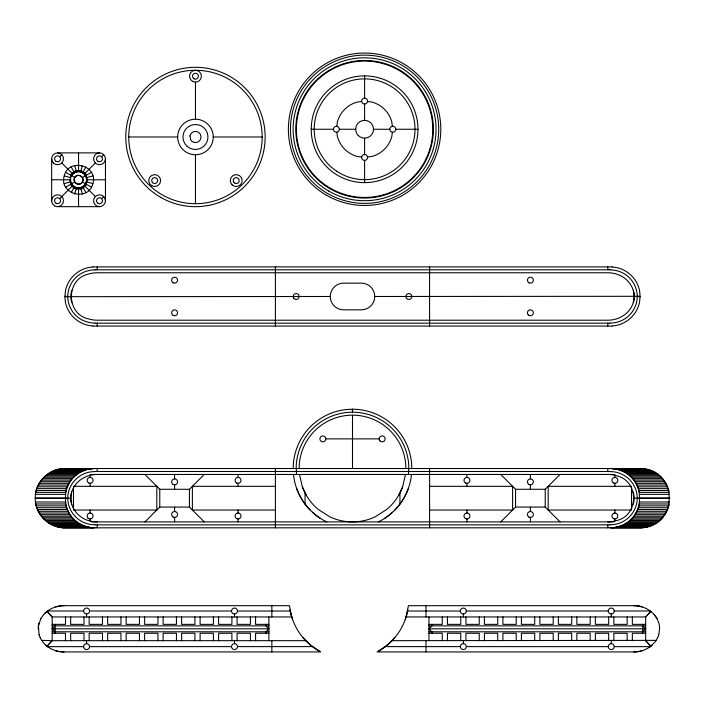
<?xml version="1.0" encoding="UTF-8"?>
<svg xmlns="http://www.w3.org/2000/svg" width="705" height="705" viewBox="0 0 705 705"><rect width="100%" height="100%" fill="white"/><g stroke="black" fill="none" stroke-linecap="round" stroke-linejoin="round"><path stroke-width="1.06" d="M78.555 152.879L78.563 171.324M271.848 651.94L271.857 640.678M425.987 605.692L425.979 616.954M78.555 206.671L78.563 188.226M411.799 468.525A59.299 59.299 0 0 0 357.673 409.446L352.632 409.226L352.5 412.187A56.338 56.338 0 0 0 296.162 468.525M35.25 497.977C34.968 482.079 49.403 468.146 65.212 468.525L639.788 468.525C679.003 468.464 679.003 527.886 639.788 527.825L65.212 527.825C49.262 528.212 34.748 514.024 35.25 497.977L70.826 498.179A21.529 21.529 0 0 1 71.725 492.037C74.06 484.106 80.908 478.043 88.724 475.716A29.072 29.072 0 0 1 97.202 474.456M92.954 325.992A29.892 29.892 0 0 1 65.398 302.295L64.904 296.294L65.468 290.698A29.892 29.892 0 0 1 92.954 266.975M94.858 468.525C55.642 468.464 55.642 527.886 94.858 527.825M612.046 266.975A29.892 29.892 0 0 1 639.602 290.68L640.096 296.682L639.532 302.278A29.892 29.892 0 0 1 612.046 325.992M610.142 527.825C649.358 527.886 649.358 468.464 610.142 468.525M39.083 634.8L38.431 625.767L40.872 618.558M97.202 521.894A29.072 29.072 0 0 1 88.724 520.642C76.775 517.444 67.75 504.331 71.725 492.037M607.798 474.456A29.072 29.072 0 0 1 616.276 475.716C639.338 480.475 639.347 515.884 616.276 520.634A29.072 29.072 0 0 1 607.798 521.894M76.334 188.861L76.448 187.645C69.804 185.953 69.284 177.889 72.492 172.901C76.378 168.883 83.137 170.143 86.222 174.505L85.622 175.695L86.715 179.775L84.635 186.64C80.74 190.658 73.99 189.407 70.897 185.036L71.496 183.846A8.152 8.152 0 0 0 85.622 183.846L86.222 185.036L84.635 186.64L84.327 185.538L85.622 183.846M71.496 175.695A8.152 8.152 0 0 1 85.622 175.695L82.635 172.707L80.67 171.897L80.784 170.68L74.483 172.707L71.496 175.695L70.897 174.505L72.492 172.901L72.791 174.003M38.211 628.816L38.211 628.789A20.93 20.93 0 0 1 39.092 622.832M303.035 637.664L310.42 645.049L320.722 651.94L63.996 651.94C54.259 652.046 44.318 646.644 40.176 637.637M43.543 614.734C48.548 608.856 56.338 605.683 64.005 605.692L289.429 605.692L291.782 616.954L52.179 616.954L46.997 611.402L52.179 616.954L52.179 640.678L46.997 646.212L45.763 645.145M64.234 175.95C58.63 194.157 88.663 202.185 92.884 183.6C98.497 165.393 68.456 157.365 64.234 175.95L70.394 177.59L71.848 174.761M72.368 185.468L70.394 181.96L70.394 177.59M91.403 187.178L85.878 183.996L87.015 179.775L85.878 175.545L91.394 172.355M336.814 126.345L337.387 121.965A28.165 28.165 0 0 1 357.303 102.049L361.683 101.476M392.377 132.17L391.804 136.55A28.165 28.165 0 0 1 371.887 156.466L367.508 157.039M405.498 474.456L402.652 486.776L398.722 495.21M408.486 474.456L408.706 468.525M657.668 637.637L655.28 641.665L650.847 646.203L645.657 640.678L645.657 616.954L650.838 611.402L645.657 616.954L406.054 616.954L408.415 605.692L633.839 605.692C641.515 605.683 649.279 608.856 654.302 614.734M74.263 188.006L74.483 186.834M82.635 172.707L82.855 171.535M633.275 302.63C637.25 290.337 628.226 277.215 616.276 274.025A29.072 29.072 0 0 0 607.798 272.764L97.202 272.764A29.072 29.072 0 0 0 88.724 274.025C65.662 278.783 65.653 314.192 88.724 318.951A29.072 29.072 0 0 0 97.202 320.202L607.798 320.202A29.072 29.072 0 0 0 616.276 318.951C624.084 316.615 630.94 310.561 633.275 302.63A21.529 21.529 0 0 0 633.275 290.301M658.752 634.8L659.624 628.789A20.93 20.93 0 0 0 658.752 622.806L656.972 618.558M74.73 194.095L76.105 188.958M81.022 170.584L82.388 165.455M72.791 185.538L72.492 186.64L71.496 183.846M84.327 174.003L84.635 172.901L85.622 175.695L85.323 175.307M378.285 521.894C396.589 513.249 409.623 494.61 411.473 474.456L411.429 474.844M405.208 619.651L406.776 614.672M658.752 634.773L657.668 637.664M71.161 192.624L74.333 187.089M82.785 172.452L85.966 166.935M40.872 618.585L43.543 614.707M75.409 176.629C70.711 181.114 79.295 187.697 82.414 181.996C85.446 177.166 77.365 172.487 74.712 177.545L65.715 172.373M81.692 182.921L82.406 181.996L85.878 183.996A8.451 8.451 0 0 0 85.878 175.545L82.414 177.545M652.072 645.172C647.19 649.552 640.448 651.966 633.839 651.94L377.122 651.94L387.424 645.049L394.8 637.664M391.266 641.515L392.042 640.678L656.179 640.378M306.569 641.515L305.794 640.678L52.179 640.678L46.988 646.203L48.301 647.164M72.589 185.75L59.678 198.643M84.538 173.8L95.325 162.996M59.678 156.713L61.776 154.615M101.617 156.713L103.714 154.615M101.617 198.643L103.714 196.545M144.948 521.894L159.771 507.071L189.425 507.071L204.247 521.894M144.948 474.456L159.771 489.279L189.425 489.279L204.247 474.456M55.149 631.786L52.179 628.816L55.149 625.855M265.926 624.366L265.926 625.855L268.896 628.816L265.926 631.786L265.926 633.266M500.753 521.894L515.575 507.071L545.229 507.071L560.052 521.894M500.753 474.456L515.575 489.279L545.229 489.279L560.052 474.456M431.909 633.266L431.909 631.786L428.948 628.816L431.909 625.855L431.909 624.366M642.696 631.786L645.657 628.816L642.696 625.855M44.609 613.57L46.997 611.402M80.67 187.645L80.784 188.861L78.563 187.927L78.563 189.151L76.448 187.645L80.67 187.645L84.327 185.538M46.988 611.429L48.301 610.468M649.543 647.164L650.847 646.203L645.657 640.678M65.724 187.195L74.712 181.996M64.243 183.626L70.394 181.96M86.724 177.59L92.875 175.933M64.904 296.682L330.266 296.488A13.342 13.342 0 0 0 343.608 309.83L361.392 309.83A13.342 13.342 0 0 0 374.734 296.488L640.096 296.294M67.856 498.179L35.25 498.373M633.275 492.037A21.529 21.529 0 0 1 634.174 498.179L669.75 497.977M352.632 409.226L347.327 409.446A59.299 59.299 0 0 0 293.201 468.525M92.945 266.895L612.055 266.895M612.055 326.071L92.945 326.071M70.403 179.775L51.659 179.775M311.222 129.253L333.465 129.253A2.961 2.961 0 0 1 336.426 126.292L337.193 126.389A2.961 2.961 0 0 1 337.193 132.117L336.426 132.223A2.961 2.961 0 0 1 333.465 129.253M339.396 129.253L355.699 129.253M373.491 129.253L389.803 129.253M395.725 129.253A2.961 2.961 0 0 0 392.764 126.292L391.998 126.389A2.961 2.961 0 0 0 391.998 132.117L392.764 132.223A2.961 2.961 0 0 0 395.725 129.253L417.968 129.253A53.368 53.368 0 0 0 337.915 83.04A53.368 53.368 0 0 0 337.915 175.475A53.368 53.368 0 0 0 417.968 129.253M128.751 136.99L177.669 136.99M213.245 136.99A17.792 17.792 0 0 0 186.561 121.586A17.792 17.792 0 0 0 186.561 152.395A17.792 17.792 0 0 0 213.245 136.99L262.172 136.99A66.711 66.711 0 0 0 162.106 79.216A66.711 66.711 0 0 0 162.106 194.765A66.711 66.711 0 0 0 262.172 136.99M57.581 152.879L99.52 152.879M86.715 179.775L105.45 179.775M57.581 206.671L99.52 206.671M94.911 269.804L610.089 269.804M94.911 323.172L610.089 323.172M325.816 438.88A2.961 2.961 0 0 0 321.365 436.307A2.961 2.961 0 0 0 321.365 441.445A2.961 2.961 0 0 0 325.816 438.88L379.184 438.88M63.3 468.587L92.945 468.587M612.055 468.587L641.7 468.587M61.344 468.781L90.998 468.781M614.002 468.781L643.656 468.781M59.414 469.089L89.059 469.089M615.941 469.089L645.586 469.089M57.502 469.53L87.147 469.53M617.853 469.53L647.498 469.53M55.624 470.094L85.27 470.094M619.73 470.094L649.375 470.094M53.783 470.773L83.437 470.773M621.563 470.773L651.217 470.773M94.911 471.495L610.089 471.495M51.994 471.575L81.648 471.575M623.352 471.575L653.006 471.575M50.267 472.491L79.912 472.491M625.088 472.491L654.734 472.491M48.601 473.513L78.246 473.513M626.754 473.513L656.399 473.513M91.712 474.456L613.288 474.456M46.997 474.641L76.651 474.641M628.349 474.641L658.003 474.641M45.481 475.866L75.135 475.866M629.865 475.866L659.519 475.866M44.045 477.197L73.699 477.197M631.301 477.197L660.955 477.197M42.705 478.607L72.351 478.607M632.649 478.607L662.295 478.607M41.454 480.114L71.108 480.114M633.892 480.114L663.546 480.114M40.308 481.691L69.962 481.691M635.038 481.691L664.692 481.691M39.269 483.339L68.923 483.339M636.077 483.339L665.731 483.339M38.343 485.049L67.997 485.049M637.003 485.049L666.657 485.049M275.408 486.318L192.386 486.318L192.386 510.032L275.408 510.032M429.592 486.318L512.614 486.318L512.614 510.032L429.592 510.032M37.532 486.82L67.186 486.82M637.813 486.82L667.468 486.82M36.836 488.635L66.49 488.635M638.51 488.635L668.164 488.635M36.263 490.495L65.917 490.495M639.082 490.495L668.737 490.495M35.488 494.346L65.142 494.346M639.858 494.346L669.512 494.346M669.75 498.373L637.144 498.179M35.488 502.004L65.142 502.004M639.858 502.004L669.512 502.004M36.263 505.864L65.917 505.864M639.082 505.864L668.737 505.864M36.836 507.723L66.49 507.723M638.51 507.723L668.164 507.723M37.532 509.539L67.186 509.539M637.813 509.539L667.468 509.539M73.487 510.032L156.81 510.032L156.81 486.318L73.487 486.318L73.487 508.957M631.513 510.032L548.19 510.032L548.19 486.318L631.513 486.318L631.513 508.957M38.343 511.301L67.997 511.301M637.003 511.301L666.657 511.301M39.269 513.02L68.923 513.02M636.077 513.02L665.731 513.02M40.308 514.668L69.962 514.668M635.038 514.668L664.692 514.668M41.454 516.245L71.108 516.245M633.892 516.245L663.546 516.245M42.705 517.743L72.351 517.743M632.649 517.743L662.295 517.743M44.045 519.153L73.699 519.153M631.301 519.153L660.955 519.153M45.481 520.484L75.135 520.484M629.865 520.484L659.519 520.484M46.997 521.709L76.651 521.709M628.349 521.709L658.003 521.709M91.227 521.894L613.773 521.894M48.601 522.837L78.246 522.837M626.754 522.837L656.399 522.837M50.267 523.868L79.912 523.868M625.088 523.868L654.734 523.868M51.994 524.776L81.648 524.776M623.352 524.776L653.006 524.776M94.911 524.864L610.089 524.864M53.783 525.577L83.437 525.577M621.563 525.577L651.217 525.577M55.624 526.256L85.27 526.256M619.73 526.256L649.375 526.256M57.502 526.82L87.147 526.82M617.853 526.82L647.498 526.82M59.414 527.261L89.059 527.261M615.941 527.261L645.586 527.261M61.344 527.578L90.998 527.578M614.002 527.578L643.656 527.578M63.3 527.763L92.945 527.763M612.055 527.763L641.7 527.763M47.596 610.979L83.613 610.988M89.544 610.988A2.961 2.961 0 0 1 85.094 613.562A2.961 2.961 0 0 1 85.094 608.424A2.961 2.961 0 0 1 89.544 610.988L231.531 611.024M237.462 611.024A2.961 2.961 0 0 1 233.02 613.588A2.961 2.961 0 0 1 233.02 608.45A2.961 2.961 0 0 1 237.462 611.024L290.257 611.024M407.587 611.024L460.374 611.024M466.305 611.024A2.961 2.961 0 0 0 461.854 608.45A2.961 2.961 0 0 0 461.854 613.588A2.961 2.961 0 0 0 466.305 611.024L608.3 610.988M614.231 610.988A2.961 2.961 0 0 0 609.781 608.424A2.961 2.961 0 0 0 609.781 613.562A2.961 2.961 0 0 0 614.231 610.988L650.248 610.979M52.179 624.366L65.494 624.366L65.494 616.954M268.896 624.366L255.571 624.366L255.571 616.954M428.948 624.366L442.264 624.366L442.264 616.954M645.657 624.366L632.341 624.366L632.341 616.954M52.179 625.855L268.896 625.855M428.948 625.855L645.657 625.855M52.179 628.816L268.896 628.816M428.948 628.816L645.657 628.816M52.179 631.786L268.896 631.786M428.948 631.786L645.657 631.786M52.179 633.266L65.494 633.266L65.494 640.678M268.896 633.266L255.571 633.266L255.571 640.678M428.948 633.266L442.264 633.266L442.264 640.678M645.657 633.266L632.341 633.266L632.341 640.678M47.596 646.652L83.613 646.644M650.248 646.652L614.231 646.644A2.961 2.961 0 0 1 609.781 649.208A2.961 2.961 0 0 1 609.781 644.079A2.961 2.961 0 0 1 614.231 646.644M89.544 646.644A2.961 2.961 0 0 0 85.094 644.079A2.961 2.961 0 0 0 85.094 649.208A2.961 2.961 0 0 0 89.544 646.644L231.531 646.617M237.462 646.617A2.961 2.961 0 0 0 233.02 644.044A2.961 2.961 0 0 0 233.02 649.182A2.961 2.961 0 0 0 237.462 646.617L312.447 646.608M385.388 646.608L460.374 646.617M466.305 646.617A2.961 2.961 0 0 0 461.854 644.044A2.961 2.961 0 0 0 461.854 649.182A2.961 2.961 0 0 0 466.305 646.617L608.3 646.644M41.666 640.351L52.179 640.678M637.144 296.488L640.096 296.682M64.904 296.294L67.856 296.488M367.508 101.476L371.887 102.049A28.165 28.165 0 0 1 391.804 121.965L392.377 126.345M361.683 157.039L357.303 156.466A28.165 28.165 0 0 1 337.387 136.55L336.814 132.17M80.67 171.897L78.563 171.615L78.563 170.39L76.448 171.897L76.334 170.68M638.871 606.133L640.51 606.476M86.724 181.96L92.884 183.6M326.715 521.894C308.411 513.249 295.377 494.61 293.527 474.456L293.571 474.844M649.543 610.468L650.838 611.402M72.589 173.8L61.776 162.996M84.538 185.75L95.325 196.545M654.302 614.707L656.972 618.585M655.28 615.967L656.179 617.254M71.143 166.944L74.333 172.452M82.785 187.089L85.984 192.606M306.278 495.21L302.348 486.776L299.502 474.456M40.176 637.664L39.092 634.773M291.068 614.672L292.637 619.651M74.712 165.455L76.096 170.584M81.022 188.958L82.406 194.095M82.635 186.834L82.855 188.006M74.263 171.535L74.483 172.707M296.514 474.456L296.294 468.525M352.368 409.226L352.5 412.187A56.338 56.338 0 0 1 408.838 468.525M425.987 651.94L425.979 640.678M271.848 605.692L271.857 616.954M642.696 624.366L642.696 633.266M627.168 616.954L627.168 624.366L613.852 624.366L613.852 616.954M627.168 640.678L627.168 633.266L613.852 633.266L613.852 640.678M614.875 474.456L614.875 477.382M614.875 483.313L614.875 486.318M614.875 510.032L614.875 513.037M614.875 518.968L614.875 520.916M611.261 613.958L611.261 616.954M611.261 640.678L611.261 643.674M608.679 616.954L608.679 624.366L595.364 624.366L595.364 616.954M608.679 640.678L608.679 633.266L595.364 633.266L595.364 640.678M607.798 266.834L607.798 269.804M607.798 323.172L607.798 326.133M607.798 468.525L607.798 471.495M607.798 524.864L607.798 527.825M590.191 616.954L590.191 624.366L576.866 624.366L576.866 616.954M590.191 640.678L590.191 633.266L576.866 633.266L576.866 640.678M571.693 616.954L571.693 624.366L558.378 624.366L558.378 616.954M571.693 640.678L571.693 633.266L558.378 633.266L558.378 640.678M553.205 616.954L553.205 624.366L539.889 624.366L539.889 616.954M553.205 640.678L553.205 633.266L539.889 633.266L539.889 640.678M545.229 489.279L545.229 507.071M534.716 616.954L534.716 624.366L521.4 624.366L521.4 616.954M534.716 640.678L534.716 633.266L521.4 633.266L521.4 640.678M530.398 474.456L530.398 478.907M530.398 484.837L530.398 489.279M530.398 507.071L530.398 511.522M530.398 517.452L530.398 521.894M516.227 616.954L516.227 624.366L502.912 624.366L502.912 616.954M516.227 640.678L516.227 633.266L502.912 633.266L502.912 640.678M515.575 489.279L515.575 507.071M497.739 616.954L497.739 624.366L484.414 624.366L484.414 616.954M497.739 640.678L497.739 633.266L484.414 633.266L484.414 640.678M479.241 616.954L479.241 624.366L465.926 624.366L465.926 616.954M479.241 640.678L479.241 633.266L465.926 633.266L465.926 640.678M466.948 474.456L466.948 477.382M466.948 483.313L466.948 486.318M466.948 510.032L466.948 513.011M466.948 518.942L466.948 521.894M463.344 613.985L463.344 616.954M463.344 640.678L463.344 643.647M460.753 616.954L460.753 624.366L447.437 624.366L447.437 616.954M460.753 640.678L460.753 633.266L447.437 633.266L447.437 640.678M429.592 266.834L429.592 326.133M429.592 468.525L429.592 527.825M428.948 616.954L428.948 640.678M399.938 492.865L399.938 504.022M364.6 75.884L364.6 98.127A2.961 2.961 0 0 1 367.561 101.088L367.464 101.855A2.961 2.961 0 0 1 361.736 101.855L361.63 101.088A2.961 2.961 0 0 1 364.6 98.127M364.6 104.058L364.6 120.361M364.6 138.154L364.6 154.457M364.6 160.387A2.961 2.961 0 0 0 367.561 157.426L367.464 156.66A2.961 2.961 0 0 0 361.736 156.66L361.63 157.426A2.961 2.961 0 0 0 364.6 160.387L364.6 182.63M299.132 468.525A53.368 53.368 0 0 1 352.5 415.157L352.5 468.525M305.062 492.865L305.062 504.022M275.408 266.834L275.408 326.133M275.408 468.525L275.408 527.825M268.896 616.954L268.896 640.678M250.407 616.954L250.407 624.366L237.083 624.366L237.083 616.954M250.407 640.678L250.407 633.266L237.083 633.266L237.083 640.678M238.052 474.456L238.052 477.417M238.052 483.348L238.052 486.318M238.052 510.032L238.052 513.011M238.052 518.942L238.052 521.894M234.501 613.985L234.501 616.954M234.501 640.678L234.501 643.647M231.91 616.954L231.91 624.366L218.594 624.366L218.594 616.954M231.91 640.678L231.91 633.266L218.594 633.266L218.594 640.678M213.421 616.954L213.421 624.366L200.105 624.366L200.105 616.954M213.421 640.678L213.421 633.266L200.105 633.266L200.105 640.678M195.461 82.141L195.461 119.198M195.461 154.783L195.461 203.701M194.932 616.954L194.932 624.366L181.617 624.366L181.617 616.954M194.932 640.678L194.932 633.266L181.617 633.266L181.617 640.678M189.425 489.279L189.425 507.071M176.444 616.954L176.444 624.366L163.119 624.366L163.119 616.954M176.444 640.678L176.444 633.266L163.119 633.266L163.119 640.678M174.602 474.456L174.602 478.907M174.602 484.837L174.602 489.279M174.602 507.071L174.602 511.522M174.602 517.452L174.602 521.894M159.771 489.279L159.771 507.071M157.955 616.954L157.955 624.366L144.631 624.366L144.631 616.954M157.955 640.678L157.955 633.266L144.631 633.266L144.631 640.678M139.458 616.954L139.458 624.366L126.142 624.366L126.142 616.954M139.458 640.678L139.458 633.266L126.142 633.266L126.142 640.678M120.969 616.954L120.969 624.366L107.653 624.366L107.653 616.954M120.969 640.678L120.969 633.266L107.653 633.266L107.653 640.678M105.45 158.81A5.931 5.931 0 0 1 96.55 163.939A5.931 5.931 0 0 1 96.55 153.672A5.931 5.931 0 0 1 105.45 158.81L105.45 200.74A5.931 5.931 0 0 1 96.55 205.878A5.931 5.931 0 0 1 96.55 195.602A5.931 5.931 0 0 1 105.45 200.74M102.481 616.954L102.481 624.366L89.165 624.366L89.165 616.954M102.481 640.678L102.481 633.266L89.165 633.266L89.165 640.678M97.202 266.834L97.202 269.804M97.202 323.172L97.202 326.133M97.202 468.525L97.202 471.495M97.202 524.864L97.202 527.825M90.125 474.456L90.125 477.382M90.125 483.313L90.125 486.318M90.125 510.032L90.125 513.037M90.125 518.968L90.125 520.916M86.574 613.958L86.574 616.954M86.574 640.678L86.574 643.674M83.992 616.954L83.992 624.366L70.667 624.366L70.667 616.954M83.992 640.678L83.992 633.266L70.667 633.266L70.667 640.678M55.149 624.366L55.149 633.266M51.659 158.81L51.659 200.74M71.24 183.996A8.451 8.451 0 0 1 70.112 179.775M55.713 606.917A28.5 28.5 0 0 1 64.005 605.692M64.005 651.94A28.5 28.5 0 0 1 55.713 650.715M407.895 609.569A59.89 59.89 0 0 1 378.867 651.032M318.968 651.032A59.89 59.89 0 0 1 289.931 609.569M633.839 605.692A28.5 28.5 0 0 1 642.132 606.917M642.132 650.715A28.5 28.5 0 0 1 633.839 651.94M71.725 504.313A21.529 21.529 0 0 1 70.826 498.179M94.911 471.601A26.896 26.896 0 0 0 67.733 498.171A26.896 26.896 0 0 0 94.911 524.749M402.652 486.776A53.368 53.368 0 0 1 386.807 509.407L375.051 516.897A53.368 53.368 0 0 1 329.949 516.897L318.193 509.407A53.368 53.368 0 0 1 302.348 486.776M352.5 415.157A53.368 53.368 0 0 1 405.868 468.525M634.174 498.179A21.529 21.529 0 0 1 633.275 504.313M610.089 471.601A26.896 26.896 0 0 1 637.267 498.171A26.896 26.896 0 0 1 610.089 524.749M641.7 527.684A29.892 29.892 0 0 0 669.257 503.987L639.532 503.969A29.892 29.892 0 0 1 612.046 527.684M63.3 527.684A29.892 29.892 0 0 1 35.744 503.987L65.468 503.969A29.892 29.892 0 0 0 92.954 527.684M63.3 468.666A29.892 29.892 0 0 0 35.744 492.372L65.468 492.381A29.892 29.892 0 0 1 92.954 468.666M641.7 468.666A29.892 29.892 0 0 1 669.257 492.372L639.532 492.381A29.892 29.892 0 0 0 612.046 468.666M408.23 488.812A59.299 59.299 0 0 1 394.43 510.464M310.57 510.464A59.299 59.299 0 0 1 296.77 488.812M320.625 518.466A44.274 44.274 0 0 1 312.491 512.218M392.509 512.218A44.274 44.274 0 0 1 384.375 518.466M71.725 302.621A21.529 21.529 0 0 1 71.725 290.301M67.733 296.488A26.896 26.896 0 0 1 94.911 269.918M94.911 323.057A26.896 26.896 0 0 1 67.733 296.488M610.089 269.918A26.896 26.896 0 0 1 637.267 296.488M637.267 296.488A26.896 26.896 0 0 1 610.089 323.057M374.734 296.488A13.342 13.342 0 0 0 361.392 283.146L343.608 283.146A13.342 13.342 0 0 0 330.266 296.488M189.998 135.95L190.606 139.793A5.605 5.605 0 0 0 200.308 139.793L201.057 136.99L200.308 134.188A5.605 5.605 0 0 0 190.606 134.188L189.998 135.95M193.981 78.775A2.961 2.961 0 0 0 198.422 76.21A2.961 2.961 0 0 0 193.981 73.637A2.961 2.961 0 0 0 193.981 78.775M152.597 182.674A2.961 2.961 0 0 0 157.55 181.344A2.961 2.961 0 0 0 153.919 177.713A2.961 2.961 0 0 0 152.597 182.674M234.131 182.674A2.961 2.961 0 0 0 239.092 181.344A2.961 2.961 0 0 0 235.461 177.713A2.961 2.961 0 0 0 234.131 182.674M192.491 81.339A5.931 5.931 0 0 0 201.392 76.21A5.931 5.931 0 0 0 192.491 71.073A5.931 5.931 0 0 0 192.491 81.339M151.725 185.715A5.931 5.931 0 0 0 160.617 180.577A5.931 5.931 0 0 0 151.725 175.439A5.931 5.931 0 0 0 151.725 185.715M232.033 184.772A5.931 5.931 0 0 0 241.956 182.11A5.931 5.931 0 0 0 234.694 174.849A5.931 5.931 0 0 0 232.033 184.772M160.617 197.329A69.68 69.68 0 0 0 265.142 136.99A69.68 69.68 0 0 0 160.617 76.651A69.68 69.68 0 0 0 160.617 197.329M186.658 145.794A12.452 12.452 0 0 0 207.49 140.216A12.452 12.452 0 0 0 192.236 124.961A12.452 12.452 0 0 0 186.658 145.794M358.307 135.545A8.892 8.892 0 0 0 373.192 131.562A8.892 8.892 0 0 0 362.291 120.661A8.892 8.892 0 0 0 358.307 135.545M336.593 171.165A50.407 50.407 0 0 0 414.892 132.558A50.407 50.407 0 0 0 342.304 84.054A50.407 50.407 0 0 0 336.593 171.165M326.706 185.961A68.191 68.191 0 0 0 432.65 133.721A68.191 68.191 0 0 0 334.434 68.094A68.191 68.191 0 0 0 326.706 185.961M326.38 186.455A68.79 68.79 0 0 0 433.24 133.756A68.79 68.79 0 0 0 334.17 67.565A68.79 68.79 0 0 0 326.38 186.455M326.494 195.25A76.202 76.202 0 0 0 440.801 129.253A76.202 76.202 0 0 0 326.494 63.265A76.202 76.202 0 0 0 326.494 195.25M327.534 193.452A74.122 74.122 0 0 0 438.721 129.253A74.122 74.122 0 0 0 327.534 65.063A74.122 74.122 0 0 0 327.534 193.452M328.865 191.143A71.461 71.461 0 0 0 436.051 129.253A71.461 71.461 0 0 0 328.865 67.372A71.461 71.461 0 0 0 328.865 191.143M54.62 205.878A5.931 5.931 0 0 0 63.512 200.74A5.931 5.931 0 0 0 54.62 195.602A5.931 5.931 0 0 0 54.62 205.878M56.1 161.375A2.961 2.961 0 0 0 60.551 158.81A2.961 2.961 0 0 0 56.1 156.237A2.961 2.961 0 0 0 56.1 161.375M53.395 162.996A5.931 5.931 0 0 0 63.309 160.343A5.931 5.931 0 0 0 56.047 153.082A5.931 5.931 0 0 0 53.395 162.996M56.1 203.304A2.961 2.961 0 0 0 60.551 200.74A2.961 2.961 0 0 0 56.1 198.167A2.961 2.961 0 0 0 56.1 203.304M98.03 161.375A2.961 2.961 0 0 0 102.481 158.81A2.961 2.961 0 0 0 98.03 156.237A2.961 2.961 0 0 0 98.03 161.375M97.422 202.837A2.961 2.961 0 0 0 102.384 201.507A2.961 2.961 0 0 0 98.753 197.876A2.961 2.961 0 0 0 97.422 202.837M76.334 183.626A4.45 4.45 0 0 0 83.005 179.775A4.45 4.45 0 0 0 76.334 175.924A4.45 4.45 0 0 0 76.334 183.626M528.917 517.056A2.961 2.961 0 0 0 533.368 514.483A2.961 2.961 0 0 0 528.917 511.918A2.961 2.961 0 0 0 528.917 517.056M528.917 484.441A2.961 2.961 0 0 0 533.368 481.867A2.961 2.961 0 0 0 528.917 479.303A2.961 2.961 0 0 0 528.917 484.441M173.113 517.056A2.961 2.961 0 0 0 177.563 514.483A2.961 2.961 0 0 0 173.113 511.918A2.961 2.961 0 0 0 173.113 517.056M173.113 484.441A2.961 2.961 0 0 0 177.563 481.867A2.961 2.961 0 0 0 173.113 479.303A2.961 2.961 0 0 0 173.113 484.441M88.028 518.096A2.961 2.961 0 0 0 92.989 516.774A2.961 2.961 0 0 0 89.359 513.134A2.961 2.961 0 0 0 88.028 518.096M88.645 482.916A2.961 2.961 0 0 0 93.095 480.352A2.961 2.961 0 0 0 88.645 477.778A2.961 2.961 0 0 0 88.645 482.916M613.394 518.572A2.961 2.961 0 0 0 617.836 515.998A2.961 2.961 0 0 0 613.394 513.434A2.961 2.961 0 0 0 613.394 518.572M613.394 482.916A2.961 2.961 0 0 0 617.836 480.352A2.961 2.961 0 0 0 613.394 477.778A2.961 2.961 0 0 0 613.394 482.916M465.467 482.916A2.961 2.961 0 0 0 469.918 480.352A2.961 2.961 0 0 0 465.467 477.778A2.961 2.961 0 0 0 465.467 482.916M465.467 518.545A2.961 2.961 0 0 0 469.918 515.972A2.961 2.961 0 0 0 465.467 513.407A2.961 2.961 0 0 0 465.467 518.545M236.572 482.943A2.961 2.961 0 0 0 241.013 480.378A2.961 2.961 0 0 0 236.572 477.814A2.961 2.961 0 0 0 236.572 482.943M236.572 518.545A2.961 2.961 0 0 0 241.013 515.972A2.961 2.961 0 0 0 236.572 513.407A2.961 2.961 0 0 0 236.572 518.545M380.057 440.969A2.961 2.961 0 0 0 385.018 439.647A2.961 2.961 0 0 0 381.379 436.016A2.961 2.961 0 0 0 380.057 440.969M173.113 315.364A2.961 2.961 0 0 0 177.563 312.791A2.961 2.961 0 0 0 173.113 310.226A2.961 2.961 0 0 0 173.113 315.364M173.113 282.749A2.961 2.961 0 0 0 177.563 280.176A2.961 2.961 0 0 0 173.113 277.611A2.961 2.961 0 0 0 173.113 282.749M528.301 314.888A2.961 2.961 0 0 0 533.262 313.558A2.961 2.961 0 0 0 529.631 309.927A2.961 2.961 0 0 0 528.301 314.888M528.917 282.749A2.961 2.961 0 0 0 533.368 280.176A2.961 2.961 0 0 0 528.917 277.611A2.961 2.961 0 0 0 528.917 282.749M406.741 298.585A2.961 2.961 0 0 0 411.702 297.254A2.961 2.961 0 0 0 408.072 293.624A2.961 2.961 0 0 0 406.741 298.585M294.064 298.585A2.961 2.961 0 0 0 299.026 297.254A2.961 2.961 0 0 0 295.395 293.624A2.961 2.961 0 0 0 294.064 298.585"/></g></svg>
